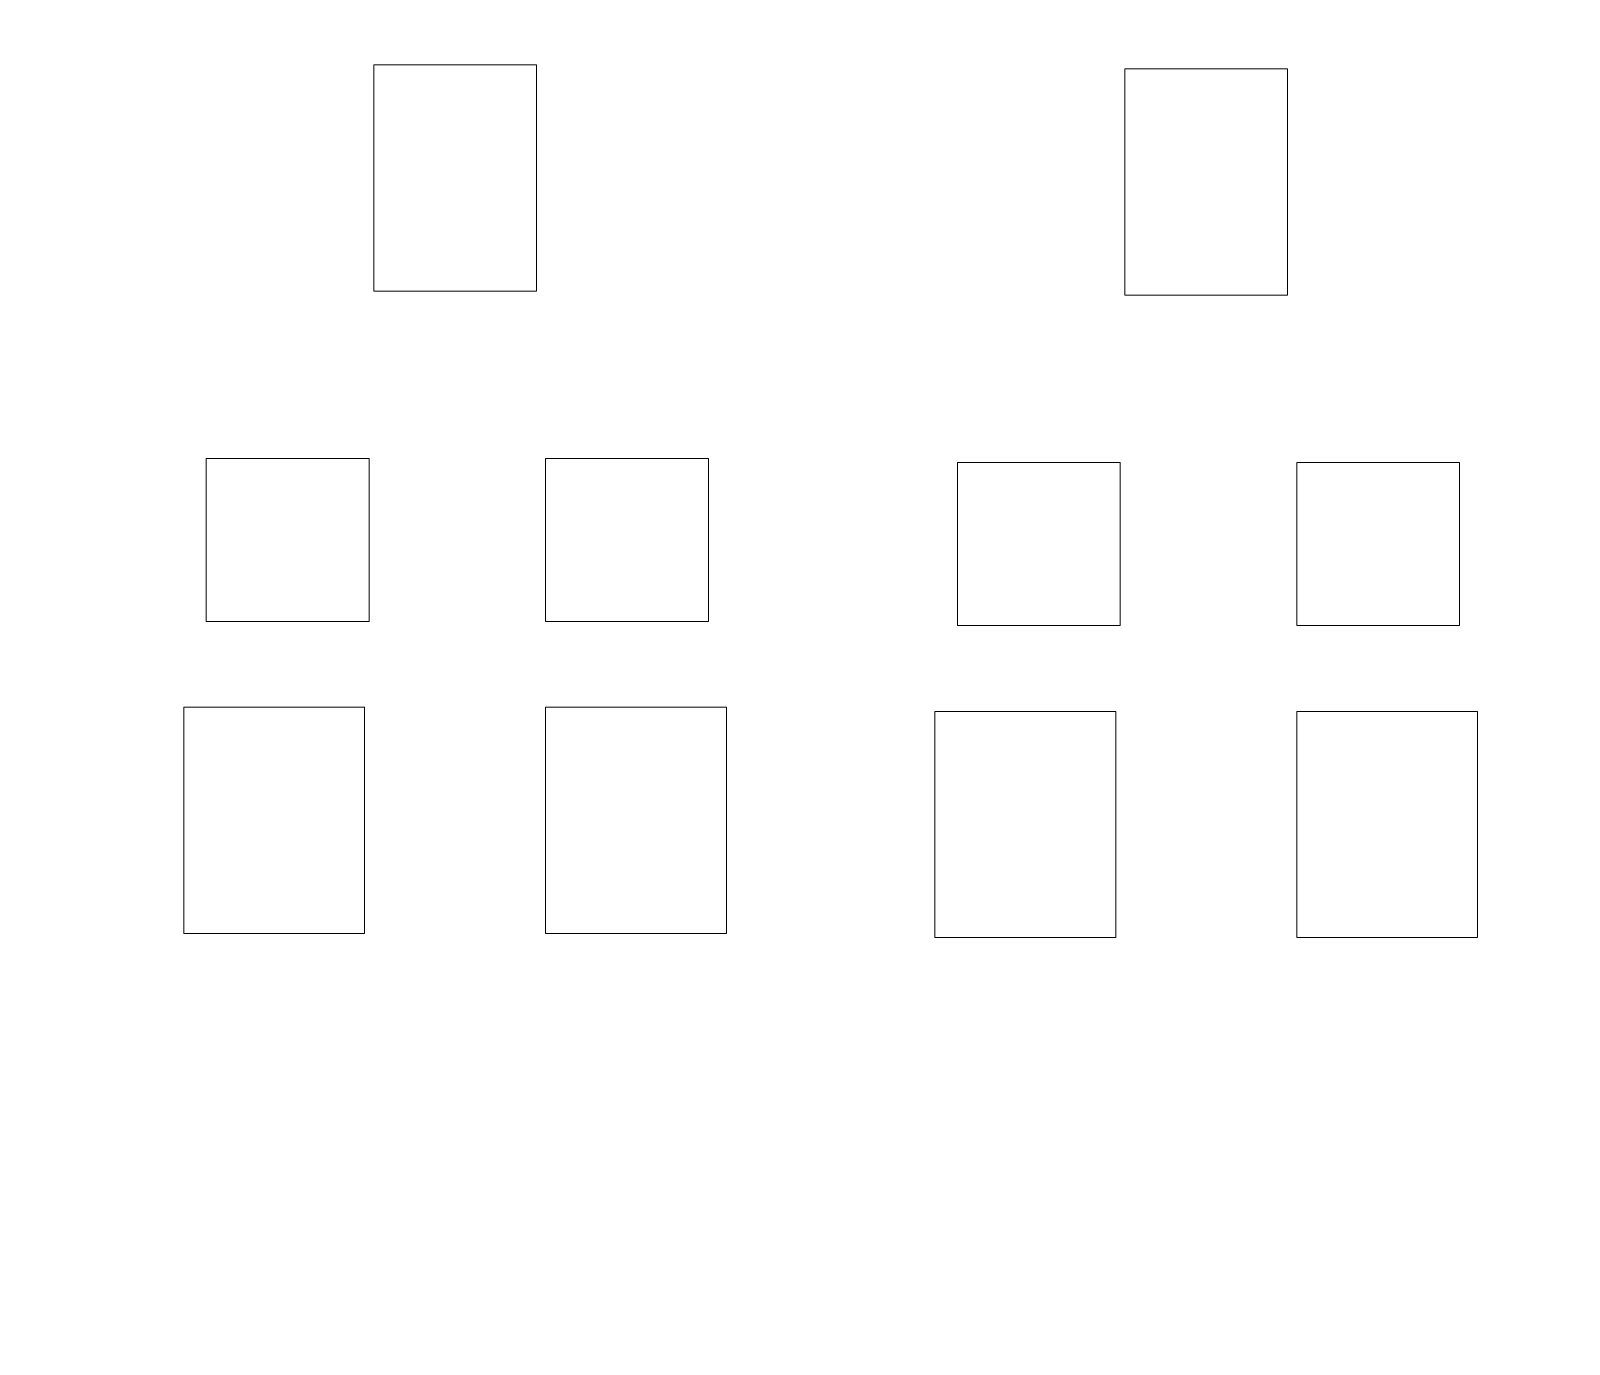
# Model space of a CAD drawing. Header units: millimetres. Extents: x -145 to 117, y -28 to 99.
# Drawn here: x -68.58 to -59.94, y 75.3 to 82.67 of the extents above; entities that cross this region are included whole.
import ezdxf

# ---------------------------------------------------------------- set-up
doc = ezdxf.new("R2010")
doc.units = ezdxf.units.MM
doc.header["$MEASUREMENT"] = 0
doc.layers.add('bottomstencil', color=7, linetype='Continuous')

msp = doc.modelspace()

# ---------------------------------------------------------------- linework, layer by layer
at = {"layer": 'bottomstencil', "color": 8, "lineweight": 9}
msp.add_open_spline([(-17.5854, 99.4833), (-17.5854, 99.4833), (-144.5854, 99.4833), (-144.5854, 99.4833), (-144.5854, 99.4833), (-144.5854, 99.4833), (-144.5854, -27.5167), (-144.5854, -27.5167), (-144.5854, -27.5167), (-144.5854, -27.5167), (-17.5854, -27.5167), (-17.5854, -27.5167), (-17.5854, -27.5167), (-17.5854, -27.5167), (-17.5854, 99.4833), (-17.5854, 99.4833)], degree=3, knots=[0, 0, 0, 0, 0.2, 0.2, 0.2, 0.2, 0.4, 0.4, 0.4, 0.4, 0.6, 0.6, 0.6, 0.6, 1, 1, 1, 1], dxfattribs=at)
at = {"layer": 'bottomstencil', "lineweight": 9}
for points in [[(-66.6506, 81.208), (-66.6506, 81.208), (-66.6506, 82.478), (-66.6506, 82.478), (-66.6506, 82.478), (-66.6506, 82.478), (-65.7362, 82.478), (-65.7362, 82.478), (-65.7362, 82.478), (-65.7362, 82.478), (-65.7362, 81.208), (-65.7362, 81.208), (-65.7362, 81.208), (-65.7362, 81.208), (-66.6506, 81.208), (-66.6506, 81.208)], [(-62.4342, 81.1851), (-62.4342, 81.1851), (-62.4342, 82.4551), (-62.4342, 82.4551), (-62.4342, 82.4551), (-62.4342, 82.4551), (-61.5198, 82.4551), (-61.5198, 82.4551), (-61.5198, 82.4551), (-61.5198, 82.4551), (-61.5198, 81.1851), (-61.5198, 81.1851), (-61.5198, 81.1851), (-61.5198, 81.1851), (-62.4342, 81.1851), (-62.4342, 81.1851)], [(-67.5904, 79.3538), (-67.5904, 79.3538), (-67.5904, 80.2682), (-67.5904, 80.2682), (-67.5904, 80.2682), (-67.5904, 80.2682), (-66.676, 80.2682), (-66.676, 80.2682), (-66.676, 80.2682), (-66.676, 80.2682), (-66.676, 79.3538), (-66.676, 79.3538), (-66.676, 79.3538), (-66.676, 79.3538), (-67.5904, 79.3538), (-67.5904, 79.3538)], [(-65.6854, 79.3538), (-65.6854, 79.3538), (-65.6854, 80.2682), (-65.6854, 80.2682), (-65.6854, 80.2682), (-65.6854, 80.2682), (-64.771, 80.2682), (-64.771, 80.2682), (-64.771, 80.2682), (-64.771, 80.2682), (-64.771, 79.3538), (-64.771, 79.3538), (-64.771, 79.3538), (-64.771, 79.3538), (-65.6854, 79.3538), (-65.6854, 79.3538)], [(-63.374, 79.3309), (-63.374, 79.3309), (-63.374, 80.2453), (-63.374, 80.2453), (-63.374, 80.2453), (-63.374, 80.2453), (-62.4596, 80.2453), (-62.4596, 80.2453), (-62.4596, 80.2453), (-62.4596, 80.2453), (-62.4596, 79.3309), (-62.4596, 79.3309), (-62.4596, 79.3309), (-62.4596, 79.3309), (-63.374, 79.3309), (-63.374, 79.3309)], [(-61.469, 79.3309), (-61.469, 79.3309), (-61.469, 80.2453), (-61.469, 80.2453), (-61.469, 80.2453), (-61.469, 80.2453), (-60.5546, 80.2453), (-60.5546, 80.2453), (-60.5546, 80.2453), (-60.5546, 80.2453), (-60.5546, 79.3309), (-60.5546, 79.3309), (-60.5546, 79.3309), (-60.5546, 79.3309), (-61.469, 79.3309), (-61.469, 79.3309)], [(-67.7174, 77.6012), (-67.7174, 77.6012), (-67.7174, 78.8712), (-67.7174, 78.8712), (-67.7174, 78.8712), (-67.7174, 78.8712), (-66.7014, 78.8712), (-66.7014, 78.8712), (-66.7014, 78.8712), (-66.7014, 78.8712), (-66.7014, 77.6012), (-66.7014, 77.6012), (-66.7014, 77.6012), (-66.7014, 77.6012), (-67.7174, 77.6012), (-67.7174, 77.6012)], [(-65.6854, 77.6012), (-65.6854, 77.6012), (-65.6854, 78.8712), (-65.6854, 78.8712), (-65.6854, 78.8712), (-65.6854, 78.8712), (-64.6694, 78.8712), (-64.6694, 78.8712), (-64.6694, 78.8712), (-64.6694, 78.8712), (-64.6694, 77.6012), (-64.6694, 77.6012), (-64.6694, 77.6012), (-64.6694, 77.6012), (-65.6854, 77.6012), (-65.6854, 77.6012)], [(-63.501, 77.5783), (-63.501, 77.5783), (-63.501, 78.8483), (-63.501, 78.8483), (-63.501, 78.8483), (-63.501, 78.8483), (-62.485, 78.8483), (-62.485, 78.8483), (-62.485, 78.8483), (-62.485, 78.8483), (-62.485, 77.5783), (-62.485, 77.5783), (-62.485, 77.5783), (-62.485, 77.5783), (-63.501, 77.5783), (-63.501, 77.5783)], [(-61.469, 77.5783), (-61.469, 77.5783), (-61.469, 78.8483), (-61.469, 78.8483), (-61.469, 78.8483), (-61.469, 78.8483), (-60.453, 78.8483), (-60.453, 78.8483), (-60.453, 78.8483), (-60.453, 78.8483), (-60.453, 77.5783), (-60.453, 77.5783), (-60.453, 77.5783), (-60.453, 77.5783), (-61.469, 77.5783), (-61.469, 77.5783)]]:
    msp.add_open_spline(points, degree=3, knots=[0, 0, 0, 0, 0.2, 0.2, 0.2, 0.2, 0.4, 0.4, 0.4, 0.4, 0.6, 0.6, 0.6, 0.6, 1, 1, 1, 1], dxfattribs=at)

doc.saveas('drawing.dxf')
